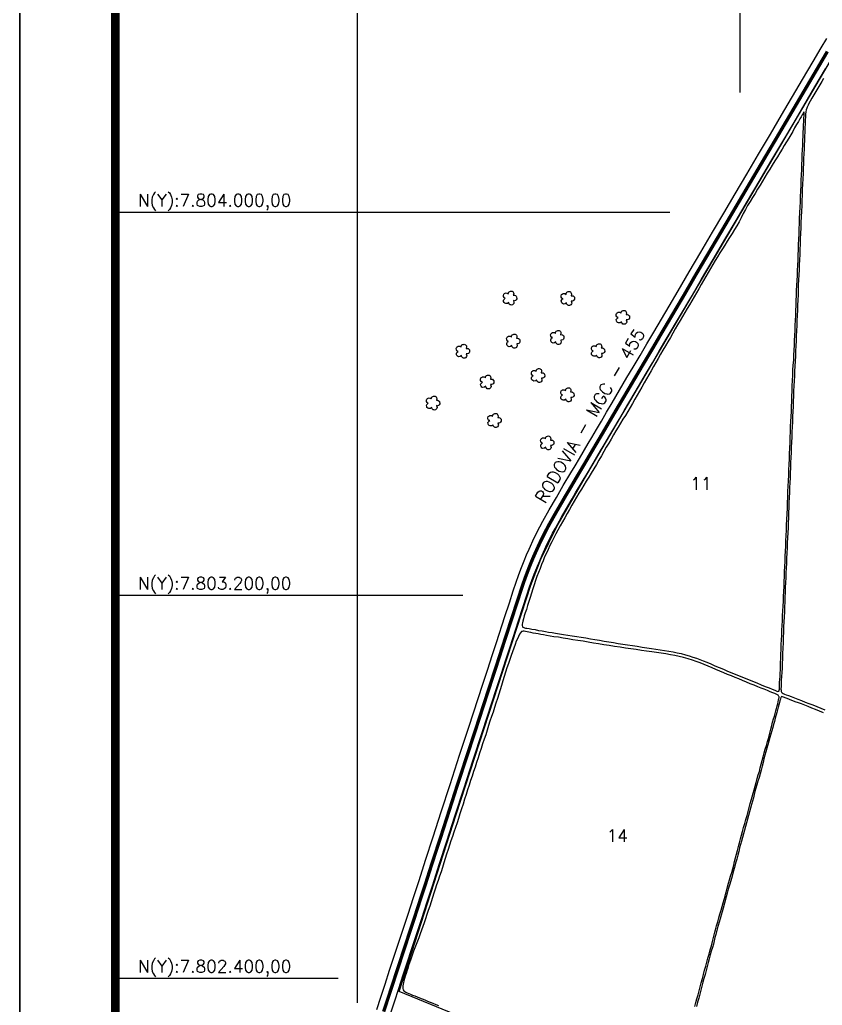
# Model space of a CAD drawing. Extents: x 750494 to 754694, y 7800303 to 7806243.
# Drawn here: x 750494 to 752172, y 7802343 to 7804402 of the extents above; entities that cross this region are included whole.
import ezdxf
from ezdxf.enums import TextEntityAlignment as Align

# ---------------------------------------------------------------- set-up
doc = ezdxf.new("R2010")
doc.units = 0
doc.header["$MEASUREMENT"] = 0
for name, pattern in [('CENTER2', [1.125, 0.75, -0.125, 0.125, -0.125]), ('CONTINUO', [0]), ('LIN0', [0])]:
    doc.linetypes.add(name, pattern=pattern)
doc.layers.add('0114000516', color=1, linetype='Continuous', lineweight=25)
doc.layers.add('TEXTO_DIVERSOS', color=7, linetype='Continuous', lineweight=5)
for name, color, linetype in [('0114000516010', 5, 'Continuous'), ('0114000516011', 5, 'Continuous'), ('0114000516013', 5, 'Continuous'), ('0114000516014', 5, 'Continuous'), ('MALHA', 8, 'Continuous'), ('MARGEM', 5, 'Continuous'), ('RODOVIA', 1, 'Continuous'), ('SIMBOLO ARVORE', 118, 'Continuous'), ('TEXTO_NUN_TAL', 7, 'Continuous')]:
    doc.layers.add(name, color=color, linetype=linetype)
doc.styles.add('GRADEUTM', font='romans.shx', dxfattribs={"height": 20})
doc.styles.add('Simplex', font='simplex.shx')

msp = doc.modelspace()

# ---------------------------------------------------------------- linework, layer by layer
at = {"layer": '0114000516'}
msp.add_lwpolyline([(751665.5, 7802216.9), (751287.4, 7802372.1), (751406.5, 7802741.6), (751562.7, 7803220.6), (751583.6, 7803275.2), (751616.5, 7803343.4), (751674.8, 7803443.7), (752211.8, 7804355)], dxfattribs=at)
at = {"layer": '0114000516010', "flags": 128}
msp.add_lwpolyline([(752174.5, 7804279.4), (752170.4, 7804272.6), (752166.4, 7804265.8), (752162.3, 7804258.9), (752158.2, 7804251.9), (752154.1, 7804244.8), (752149.9, 7804237.9), (752146.3, 7804231.8), (752143.6, 7804226.9), (752141.9, 7804223.4), (752139.8, 7804219), (752139, 7804217.1), (752138, 7804213.5), (752137.4, 7804209.7), (752136.8, 7804204.9), (752136.3, 7804199), (752136.1, 7804192.4), (752135.9, 7804184.7), (752135.4, 7804176.1), (752135, 7804167), (752134.5, 7804158.3), (752134.1, 7804149.7), (752133.9, 7804140.8), (752133.5, 7804131.5), (752133.1, 7804121.7), (752132.6, 7804111.7), (752132.1, 7804101.5), (752131.8, 7804091.1), (752131.6, 7804080.4), (752131, 7804069.5), (752130.4, 7804058.2), (752129.8, 7804046.9), (752129.4, 7804035.6), (752129, 7804024.4), (752128.6, 7804013.1), (752128, 7804001.7), (752127.5, 7803990.3), (752126.9, 7803978.6), (752126.5, 7803967.1), (752126.1, 7803955.6), (752125.7, 7803944.3), (752125.4, 7803933.2), (752125, 7803922.2), (752124.5, 7803911.4), (752124, 7803900.6), (752123.6, 7803889.9), (752123.2, 7803879.3), (752122.6, 7803868.7), (752121.9, 7803858.2), (752121.3, 7803847.9), (752121.2, 7803837.5), (752121, 7803827.1), (752120.6, 7803816.4), (752120.1, 7803805.8), (752119.6, 7803795), (752119.1, 7803784.4), (752118.6, 7803773.6), (752118.1, 7803762.9), (752117.7, 7803752.3), (752117.2, 7803741.8), (752116.8, 7803731.2), (752116.3, 7803720.6), (752115.8, 7803709.9), (752115.3, 7803699.4), (752114.8, 7803688.8), (752114.2, 7803678.4), (752113.7, 7803668), (752113.2, 7803657.7), (752112.7, 7803647.3), (752112, 7803636.9), (752111.7, 7803626.3), (752111.4, 7803615.6), (752111, 7803604.9), (752110.4, 7803594.3), (752109.9, 7803583.7), (752109.4, 7803573), (752109.1, 7803562.2), (752108.7, 7803551.4), (752108.3, 7803540.7), (752107.8, 7803530), (752107.3, 7803519.2), (752106.9, 7803508.5), (752106.5, 7803497.9), (752106, 7803487.2), (752105.4, 7803476.6), (752105, 7803466.1), (752104.6, 7803455.7), (752104.2, 7803445.2), (752103.8, 7803434.9), (752103.3, 7803424.5), (752102.8, 7803414.2), (752102.4, 7803403.7), (752102, 7803393.3), (752101.6, 7803382.8), (752101.3, 7803372.3), (752100.8, 7803361.8), (752100.4, 7803351.3), (752100, 7803340.7), (752099.4, 7803330.3), (752099, 7803319.7), (752098.4, 7803309.1), (752098, 7803298.5), (752097.7, 7803287.9), (752097.1, 7803277.3), (752096.6, 7803266.9), (752096.2, 7803256.5), (752095.7, 7803246.4), (752095.2, 7803236.3), (752094.7, 7803226.1), (752094.3, 7803216), (752093.9, 7803205.9), (752093.6, 7803195.7), (752093.3, 7803185.5), (752092.8, 7803175.3), (752092.3, 7803165.2), (752091.8, 7803154.9), (752091.3, 7803144.4), (752090.8, 7803133.8), (752090.4, 7803122.9), (752089.9, 7803111.8), (752089.5, 7803100.7), (752089.1, 7803089.5), (752088.5, 7803078.4), (752088.2, 7803067.5), (752088, 7803057.2), (752087.5, 7803047.3), (752087, 7803038.2), (752086.5, 7803029.9), (752086, 7803022.2), (752085.7, 7803015), (752085.4, 7803009.6), (752085.3, 7803003.4), (752085.4, 7803001.3), (752085.8, 7802999), (752086.5, 7802997.3), (752087.7, 7802995.8), (752089.6, 7802994.6), (752092.7, 7802993.2), (752096.3, 7802991.8), (752100.8, 7802990.1), (752106.5, 7802988), (752113.2, 7802985.7), (752120.6, 7802982.9), (752128.1, 7802979.8), (752135.7, 7802976.8), (752143.5, 7802973.9), (752151.6, 7802970.8), (752159.9, 7802967.4), (752168.5, 7802963.9), (752177.1, 7802960.3)], dxfattribs=at)
at = {"layer": '0114000516011', "flags": 128}
msp.add_lwpolyline([(752099.1, 7803393.1), (752099.5, 7803404.7), (752099.9, 7803416.3), (752100.4, 7803427.7), (752100.9, 7803439.1), (752101.5, 7803450.5), (752101.9, 7803461.8), (752102.3, 7803473.2), (752102.9, 7803484.6), (752103.4, 7803495.9), (752103.9, 7803507.2), (752104.3, 7803518.6), (752104.7, 7803530), (752105.1, 7803541.4), (752105.2, 7803552.5), (752105.7, 7803562.8), (752106.4, 7803572.9), (752107, 7803583.3), (752107.4, 7803593.9), (752107.9, 7803604.5), (752108.3, 7803615.3), (752108.6, 7803626.1), (752108.8, 7803637.2), (752109.5, 7803648.2), (752109.8, 7803659.4), (752110.3, 7803670.1), (752111, 7803680.6), (752111.8, 7803690.8), (752112.3, 7803701.1), (752112.7, 7803711.5), (752113.2, 7803721.8), (752113.7, 7803732.1), (752114.2, 7803742.5), (752114.7, 7803753), (752115.1, 7803763.5), (752115.6, 7803774.1), (752116, 7803784.4), (752116.4, 7803794.7), (752116.9, 7803804.9), (752117.3, 7803815.3), (752117.7, 7803825.7), (752118, 7803836.1), (752118.5, 7803846.6), (752119, 7803857.1), (752119.5, 7803867.8), (752120, 7803878.4), (752120.4, 7803889.1), (752120.9, 7803899.8), (752121.4, 7803910.6), (752121.8, 7803921.5), (752122.2, 7803932.4), (752122.6, 7803943.3), (752123, 7803954.3), (752123.4, 7803965.3), (752123.8, 7803976.3), (752124.3, 7803987.5), (752124.8, 7803998.8), (752125.3, 7804010.2), (752125.9, 7804021.5), (752126.3, 7804032.8), (752126.7, 7804044), (752127.2, 7804055.3), (752127.7, 7804066.6), (752128.2, 7804077.8), (752128.7, 7804088.8), (752129.1, 7804099.6), (752129.4, 7804110), (752129.8, 7804120.2), (752130.2, 7804130.2), (752130.8, 7804140.1), (752131, 7804149.6), (752131.4, 7804158.5), (752131.8, 7804166.9), (752132.2, 7804174.8), (752132.5, 7804182.4), (752132.9, 7804189.5), (752133.2, 7804196.2), (752133.5, 7804202), (752133.7, 7804205.9), (752133.8, 7804209.8), (752133, 7804208.8), (752132.5, 7804208), (752131.4, 7804206.2), (752129.4, 7804202.9), (752127.2, 7804199), (752124.6, 7804194.5), (752121.6, 7804189.1), (752117.8, 7804182.9), (752113.8, 7804175.8), (752109.8, 7804168.6), (752105.8, 7804161.5), (752101.4, 7804154.2), (752096.7, 7804146.8), (752092.1, 7804139.1), (752087.5, 7804131.4), (752082.8, 7804123.5), (752077.7, 7804115.3), (752072.4, 7804106.9), (752067.1, 7804098.4), (752061.8, 7804089.9), (752056.7, 7804081.5), (752051.7, 7804073.1), (752046.7, 7804064.8), (752041.7, 7804056.3), (752036.5, 7804047.8), (752031.2, 7804039.2), (752025.9, 7804030.6), (752020.7, 7804022.1), (752015.6, 7804013.7), (752010.8, 7804005.3), (752006.4, 7803996.8), (752002.1, 7803988.3), (751997.6, 7803980), (751992.9, 7803971.7), (751987.9, 7803963.4), (751982.9, 7803955.3), (751977.7, 7803947.3), (751972.8, 7803939.2), (751967.9, 7803931.1), (751962.8, 7803923.1), (751957.7, 7803915), (751952.6, 7803906.9), (751947.7, 7803898.8), (751942.9, 7803890.6), (751938.2, 7803882.2), (751933.4, 7803873.8), (751928.3, 7803865.5), (751923.4, 7803857), (751918.5, 7803848.6), (751913.7, 7803840.1), (751908.8, 7803831.7), (751903.7, 7803823.3), (751898.8, 7803814.8), (751893.8, 7803806.6), (751889.1, 7803798.5), (751884.3, 7803790.3), (751879.4, 7803781.8), (751874.3, 7803773.3), (751869.2, 7803764.6), (751864.1, 7803755.9), (751859.1, 7803747), (751854, 7803738.2), (751848.9, 7803729.4), (751843.7, 7803720.7), (751838.6, 7803711.8), (751833.5, 7803703), (751828.4, 7803694.4), (751823.6, 7803685.8), (751818.7, 7803677.3), (751814, 7803668.8), (751809.1, 7803660.3), (751804.2, 7803651.8), (751799.3, 7803643.3), (751794.3, 7803634.7), (751789.5, 7803626.1), (751784.5, 7803617.6), (751779.7, 7803609.1), (751774.9, 7803600.6), (751770.1, 7803592.1), (751765, 7803583.7), (751760, 7803575.5), (751755, 7803567.4), (751750, 7803559.3), (751745, 7803551.1), (751740, 7803543), (751735.1, 7803534.6), (751730.1, 7803526.1), (751725.1, 7803517.6), (751720.1, 7803508.9), (751715, 7803500.2), (751709.9, 7803491.2), (751704.7, 7803482.1), (751699.4, 7803473), (751694, 7803464), (751688.6, 7803455.1), (751683.4, 7803446.5), (751678.3, 7803438.1), (751673.2, 7803429.8), (751668.1, 7803421.4), (751663, 7803413), (751658, 7803404.7), (751653.1, 7803396.2), (751648.2, 7803387.6), (751643.3, 7803379), (751638.3, 7803370.4), (751633.5, 7803361.8), (751628.7, 7803353.1), (751623.7, 7803344.5), (751618.9, 7803336), (751614.5, 7803327.8), (751610.3, 7803319.7), (751606.2, 7803311.6), (751602.2, 7803303.5), (751598.4, 7803295.5), (751594.8, 7803287.5), (751591.3, 7803279.7), (751588.1, 7803271.9), (751585, 7803263.8), (751581.8, 7803255.5), (751578.5, 7803247.1), (751575.2, 7803238.8), (751572.1, 7803230.4), (751569.1, 7803221.8), (751566.3, 7803212.9), (751563.5, 7803204), (751560.7, 7803195.2), (751558, 7803186.5), (751555.5, 7803178.2), (751553, 7803170.3), (751550.8, 7803163), (751548.8, 7803156.5), (751547.1, 7803150.8), (751545.9, 7803146), (751544.9, 7803142.2), (751544.4, 7803139.5), (751544.1, 7803137.6), (751544.7, 7803134.1), (751545.9, 7803132.8), (751550.9, 7803131.3), (751554.3, 7803130.8), (751558.9, 7803130.2), (751564.6, 7803129.3), (751571.3, 7803128), (751578.6, 7803126.5), (751585.8, 7803125.3), (751592.7, 7803124), (751599.6, 7803122.9), (751606.8, 7803121.8), (751614.2, 7803120.7), (751622.1, 7803119.3), (751630.6, 7803117.9), (751639.5, 7803116.3), (751648.8, 7803114.7), (751658.2, 7803113.3), (751667.7, 7803111.9), (751677.4, 7803110.6), (751686.9, 7803108.9), (751696.5, 7803107.3), (751706.2, 7803105.7), (751715.9, 7803104.2), (751725.6, 7803102.7), (751735.2, 7803101.1), (751744.8, 7803099.3), (751754.7, 7803097.6), (751764.8, 7803096.1), (751774.9, 7803094.6), (751784.9, 7803093.1), (751794.8, 7803091.5), (751804.6, 7803089.9), (751814.4, 7803088.4), (751823.5, 7803086.9), (751832.5, 7803085.6), (751841.6, 7803084.1), (751850.7, 7803082.8), (751859.6, 7803081.4), (751868.3, 7803079.7), (751876.9, 7803077.8), (751885.4, 7803075.5), (751893.7, 7803073.1), (751901.3, 7803070.8), (751908.5, 7803068.4), (751915.4, 7803065.7), (751922.7, 7803062.9), (751930.4, 7803059.8), (751938.7, 7803056.3), (751947.1, 7803052.7), (751955.9, 7803048.9), (751964.9, 7803045.1), (751973.6, 7803041.4), (751982.3, 7803037.8), (751991, 7803034.2), (751999.7, 7803030.5), (752008.5, 7803027), (752017.2, 7803023.6), (752026, 7803020.2), (752035, 7803016.7), (752043.9, 7803013), (752052.5, 7803009.4), (752060.3, 7803006.1), (752066.9, 7803003.4), (752072.2, 7803001.3), (752076.5, 7802999.7), (752078.9, 7802999.1), (752079.9, 7802999.3), (752080.6, 7802999.7), (752081.3, 7803000.5), (752081.8, 7803001.8), (752081.9, 7803003.4), (752082, 7803007.4), (752082.1, 7803011.1), (752082.1, 7803014.2), (752082.3, 7803018.3), (752082.7, 7803023.7), (752083.4, 7803030.4), (752083.7, 7803037.2), (752084, 7803043.9), (752084.3, 7803051.3), (752084.6, 7803059.2), (752085, 7803067.8), (752085.2, 7803076.9), (752085.6, 7803086.6), (752086, 7803096.6), (752086.4, 7803106.7), (752086.9, 7803116.7), (752087.3, 7803126.6), (752087.7, 7803136.6), (752088.2, 7803146.7), (752088.7, 7803156.8), (752089.2, 7803166.9), (752089.7, 7803177), (752090.2, 7803187.2), (752090.6, 7803197.5), (752091.1, 7803207.9), (752091.6, 7803218.2), (752092, 7803228.6), (752092.4, 7803239), (752092.8, 7803249.5), (752093.3, 7803260.1), (752093.8, 7803270.6), (752094.3, 7803281.2), (752094.7, 7803291.8), (752095.2, 7803302.6), (752095.7, 7803313.5), (752096.1, 7803324.4), (752096.7, 7803335.5), (752097.1, 7803346.8), (752097.7, 7803358.2), (752098.2, 7803369.8), (752098.6, 7803381.5)], close=True, dxfattribs=at)
at = {"layer": '0114000516013', "flags": 128}
msp.add_lwpolyline([(752174.1, 7802954.4), (752165.5, 7802957.9), (752157.3, 7802961.2), (752149.6, 7802964.2), (752142.2, 7802967.1), (752134.9, 7802969.9), (752128, 7802972.7), (752121.6, 7802975.2), (752115.1, 7802977.5), (752103.3, 7802982), (752098.3, 7802984), (752088.7, 7802987.6), (752086.4, 7802988.3), (752086.2, 7802988.3), (752085.4, 7802987), (752085, 7802986), (752084.1, 7802983.3), (752082.9, 7802979.6), (752081.3, 7802973.2), (752079.3, 7802966.1), (752077.9, 7802960.6), (752076.3, 7802954.8), (752073.2, 7802942.9), (752071.5, 7802936.3), (752069.7, 7802930.1), (752067.9, 7802923.6), (752065.9, 7802916.7), (752063.9, 7802909.7), (752061.9, 7802902.6), (752059.9, 7802895.2), (752057.9, 7802887.7), (752055.8, 7802880.3), (752053.7, 7802872.9), (752051.7, 7802865.5), (752049.6, 7802858.2), (752047.7, 7802850.6), (752045.7, 7802842.9), (752043.6, 7802834.8), (752041.5, 7802826.7), (752039.4, 7802818.8), (752037.1, 7802811.2), (752035, 7802803.9), (752032.9, 7802796.9), (752030.9, 7802790.1), (752029.2, 7802783.4), (752027.5, 7802776.6), (752025.7, 7802769.8), (752023.7, 7802762.7), (752021.5, 7802755.1), (752019.5, 7802747.4), (752017.2, 7802739.6), (752015.1, 7802731.9), (752012.9, 7802724.2), (752010.9, 7802716.6), (752009, 7802709.1), (752007, 7802701.7), (752004.9, 7802694.1), (752002.8, 7802686.5), (752000.8, 7802679.3), (751998.9, 7802672.1), (751996.9, 7802664.7), (751994.9, 7802656.9), (751992.8, 7802648.7), (751990.4, 7802640.1), (751988, 7802631.2), (751985.4, 7802622.1), (751982.9, 7802612.8), (751980.2, 7802603.4), (751977.7, 7802594.2), (751975.2, 7802585.6), (751972.9, 7802577.3), (751970.7, 7802569.6), (751967.2, 7802556.6), (751964.2, 7802546), (751962, 7802538.6), (751959.9, 7802531.3), (751957.9, 7802524.1), (751955.9, 7802516.9), (751954.1, 7802510), (751952.2, 7802503.3), (751950.5, 7802497.1), (751948.9, 7802491.1), (751947.2, 7802484.9), (751945.5, 7802478.3), (751944, 7802471.2), (751941.9, 7802463.8), (751939.4, 7802456.4), (751937.3, 7802448.6), (751935.2, 7802440.7), (751933, 7802432.8), (751930.9, 7802424.7), (751928.7, 7802416.3), (751926.5, 7802407.8), (751924.3, 7802399.4), (751922, 7802391.5), (751920, 7802383.4), (751917.8, 7802375.3), (751915.6, 7802366.9), (751913.3, 7802358.3), (751911, 7802349.7), (751908.6, 7802341)], dxfattribs=at)
at = {"layer": '0114000516014', "flags": 128}
msp.add_lwpolyline([(751905.5, 7802341), (751907.6, 7802348.9), (751909.7, 7802357.1), (751912, 7802365.4), (751914.3, 7802373.8), (751916.5, 7802382.2), (751918.6, 7802390.6), (751920.9, 7802399.1), (751923.3, 7802407.7), (751925.7, 7802416.5), (751928.1, 7802425.1), (751930.3, 7802433.5), (751932.5, 7802441.9), (751934.9, 7802450.4), (751937.3, 7802459), (751939.8, 7802467.7), (751942, 7802476.4), (751944.3, 7802484.9), (751946.4, 7802493.1), (751948.5, 7802501.3), (751950.8, 7802509.4), (751953.3, 7802517.6), (751955.5, 7802525.7), (751957.8, 7802533.8), (751960, 7802541.9), (751962.2, 7802549.8), (751964.4, 7802557.5), (751966.4, 7802564.6), (751968.3, 7802571.5), (751970.1, 7802577.9), (751971.8, 7802584.3), (751973.6, 7802591.1), (751975.7, 7802598.3), (751977.9, 7802605.7), (751980.1, 7802613.2), (751982.2, 7802620.9), (751984.4, 7802628.6), (751986.4, 7802636.3), (751988.4, 7802643.9), (751990.4, 7802651.5), (751992.3, 7802659.1), (751994.2, 7802666.8), (751996.2, 7802674.7), (751998.5, 7802682.8), (752000.6, 7802690.8), (752002.8, 7802698.8), (752005.1, 7802706.7), (752007.2, 7802714.8), (752009.4, 7802723.1), (752011.8, 7802731.5), (752014.3, 7802740), (752016.5, 7802748.4), (752018.8, 7802756.7), (752020.7, 7802764.5), (752022.8, 7802772), (752024.8, 7802779.1), (752026.9, 7802786.2), (752028.9, 7802793.6), (752031.2, 7802801.2), (752033.5, 7802809), (752035.6, 7802816.8), (752037.8, 7802824.5), (752040.1, 7802832), (752042.1, 7802839.4), (752044, 7802847), (752045.9, 7802854.8), (752047.9, 7802862.6), (752050.1, 7802870.5), (752052.4, 7802878.3), (752054.8, 7802886.3), (752057.3, 7802894.5), (752059.7, 7802903), (752062.1, 7802911.4), (752064.1, 7802919.8), (752065.9, 7802927.8), (752067.8, 7802935), (752069.7, 7802941.6), (752071.5, 7802947.5), (752072.9, 7802953), (752074.4, 7802958.4), (752075.8, 7802963.5), (752077.2, 7802968.5), (752078.5, 7802973.2), (752079.6, 7802977.5), (752080.4, 7802981.1), (752081, 7802983.9), (752081.3, 7802985.7), (752081.3, 7802986.9), (752081.2, 7802987.3), (752080.8, 7802988.6), (752079.1, 7802991), (752076.3, 7802992.8), (752072.4, 7802994.7), (752068.1, 7802996.3), (752062.9, 7802998.4), (752056.8, 7803000.8), (752050.3, 7803003.4), (752043.8, 7803006), (752036.7, 7803008.8), (752029.1, 7803011.8), (752021.1, 7803015.1), (752013, 7803018.3), (752005.1, 7803021.6), (751997.3, 7803025), (751989.5, 7803028.2), (751981.7, 7803031.4), (751973.7, 7803034.6), (751965.7, 7803038), (751957.6, 7803041.3), (751949.3, 7803044.8), (751941.2, 7803048.2), (751933, 7803051.6), (751924.6, 7803055.1), (751916.4, 7803058.4), (751908.2, 7803061.5), (751900, 7803064.5), (751891.2, 7803067.3), (751881.8, 7803070), (751872.4, 7803072.2), (751863.3, 7803073.9), (751854.1, 7803075.6), (751844.6, 7803077.2), (751835, 7803078.6), (751825.2, 7803080.3), (751815, 7803081.9), (751804.5, 7803083.2), (751793.7, 7803084.7), (751782.8, 7803086.4), (751771.7, 7803087.7), (751760.4, 7803089.3), (751749, 7803091.1), (751737.6, 7803092.9), (751726.3, 7803094.6), (751715.1, 7803096.4), (751704, 7803098.1), (751693.3, 7803099.9), (751682.5, 7803101.8), (751671.7, 7803103.6), (751660.8, 7803105.3), (751650.2, 7803107), (751639.8, 7803108.8), (751629.7, 7803110.5), (751620, 7803111.9), (751610.8, 7803113.2), (751602.5, 7803114.6), (751595.3, 7803116), (751589, 7803117.1), (751583.3, 7803118), (751577.8, 7803119), (751572.5, 7803120), (751567.3, 7803120.8), (751562.4, 7803121.7), (751558.2, 7803122.6), (751554.4, 7803123.4), (751551.1, 7803124.1), (751548.3, 7803124.5), (751546.2, 7803124.5), (751544.6, 7803124.4), (751543.7, 7803124.1), (751543, 7803123.8), (751540.8, 7803121.4), (751538.9, 7803118.3), (751536.6, 7803113.8), (751534.3, 7803109.1), (751531.9, 7803103.7), (751529.6, 7803097.2), (751526.8, 7803089.6), (751523.9, 7803081.8), (751521.1, 7803073.9), (751518.2, 7803065.5), (751515.4, 7803056.9), (751512.5, 7803047.9), (751509.4, 7803038.9), (751506.5, 7803029.8), (751503.7, 7803020.7), (751501.3, 7803011.5), (751498.5, 7803002.3), (751495.6, 7802993.1), (751492.5, 7802983.8), (751489.5, 7802974.5), (751486.4, 7802965.3), (751483.4, 7802955.9), (751480.3, 7802946.5), (751477, 7802937.1), (751474, 7802927.6), (751471, 7802918), (751468, 7802908.4), (751464.8, 7802898.9), (751461.7, 7802889.3), (751458.4, 7802879.6), (751455.4, 7802869.9), (751452.2, 7802860.1), (751448.8, 7802850.3), (751445.7, 7802840.8), (751442.5, 7802831.5), (751439.6, 7802822.2), (751436.5, 7802812.8), (751433.4, 7802803.1), (751430.2, 7802793.5), (751427, 7802783.7), (751423.8, 7802773.7), (751420.6, 7802763.5), (751417.5, 7802753.4), (751414.3, 7802743.5), (751411.3, 7802733.7), (751408.1, 7802724.2), (751405, 7802714.7), (751401.7, 7802705.1), (751398.7, 7802695.9), (751395.5, 7802686.8), (751392.5, 7802677.7), (751389.4, 7802668.5), (751386.4, 7802659.2), (751383.5, 7802650), (751380.5, 7802640.8), (751377.6, 7802631.5), (751374.7, 7802622.3), (751371.6, 7802613.2), (751368.5, 7802604.1), (751365.4, 7802595.2), (751362.5, 7802586.2), (751359.5, 7802577.3), (751356.7, 7802568.3), (751354, 7802559.4), (751351, 7802550.5), (751348.1, 7802541.6), (751345.3, 7802532.8), (751342.3, 7802524.2), (751339.4, 7802515.9), (751336.5, 7802507.9), (751333.7, 7802500), (751331, 7802492.3), (751328.3, 7802484.6), (751325.5, 7802477.2), (751322.5, 7802470.1), (751319.6, 7802463.4), (751317, 7802456.7), (751314.8, 7802450.2), (751312.7, 7802443.9), (751310.6, 7802437.9), (751308.6, 7802432), (751306.9, 7802426.2), (751305.1, 7802420.5), (751303.2, 7802414.9), (751301.5, 7802409.5), (751299.8, 7802404.2), (751298.4, 7802399.2), (751297.2, 7802394.5), (751296.3, 7802390.6), (751295.6, 7802387.2), (751295.1, 7802384.1), (751294.7, 7802380.9), (751294.7, 7802378.3), (751295.6, 7802375.6), (751297, 7802373.6), (751299, 7802372.1), (751301, 7802371.1), (751303.9, 7802369.7), (751307.2, 7802368.1), (751311.2, 7802366.3), (751315.3, 7802364.7), (751319.6, 7802363.2), (751324.6, 7802361.2), (751330, 7802359.1), (751335.4, 7802356.8), (751341, 7802354.5), (751346.6, 7802352.1), (751352.2, 7802350), (751357.8, 7802347.7), (751363.7, 7802345.3), (751369.5, 7802342.9)], dxfattribs=at)
at = {"layer": 'MALHA', "linetype": 'ByBlock'}
for p, q in [((752000, 7804249.7), (752000, 7806042.5)), ((751200, 7802348.7), (751200, 7805525.2)), ((750694, 7804000), (751852.9, 7804000)), ((750694, 7803200), (751420.2, 7803200)), ((750694, 7802400), (751159.4, 7802400))]:
    msp.add_line(p, q, dxfattribs=at)
at = {"layer": 'MARGEM', "color": 174, "linetype": 'LIN0'}
msp.add_line((750494, 7800302.5), (750494, 7806242.5), dxfattribs=at)
at = {"layer": 'MARGEM', "color": 174, "linetype": 'LIN0', "flags": 128}
msp.add_lwpolyline([(754694, 7800302.5), (754694, 7806242.5), (750494, 7806242.5), (750494, 7800302.5)], close=True, dxfattribs=at)
at = {"layer": 'MARGEM', "color": 174, "linetype": 'LIN0', "const_width": 18.2, "flags": 128}
msp.add_lwpolyline([(754494, 7800971.3), (754494, 7806042.5), (750694, 7806042.5), (750694, 7800971.3)], close=True, dxfattribs=at)
at = {"layer": 'RODOVIA', "linetype": 'CONTINUO'}
for points in [[(751240.5, 7802334.9), (751248.8, 7802360.1), (751257.9, 7802387.6), (751267.1, 7802416.4), (751276.1, 7802443.6), (751284.5, 7802469.2), (751294.8, 7802500.4), (751305.8, 7802533.8), (751317, 7802568.5), (751328.8, 7802604.2), (751342.3, 7802646.4), (751358.3, 7802695.2), (751375.2, 7802747.6), (751393.5, 7802804.5), (751413.5, 7802865.5), (751432.8, 7802924.2), (751462, 7803014), (751472.4, 7803045.5), (751481.7, 7803073.8), (751490.4, 7803101.2), (751508.1, 7803155.5), (751517.5, 7803183.9), (751525.8, 7803209.2), (751531.5, 7803227), (751536.4, 7803240.8), (751541.4, 7803254.2), (751548.3, 7803271.9), (751553.3, 7803283.9), (751558.7, 7803295.9), (751569.7, 7803319.9), (751581.3, 7803342.9), (751587.4, 7803354.5), (751600.7, 7803378), (751615.8, 7803404), (751623.1, 7803416.6), (751630.3, 7803428.7), (751646.2, 7803455.7), (751655, 7803470.4), (751663.9, 7803485.5), (751682.1, 7803516.6), (751689.7, 7803529.3), (751699.5, 7803546), (751709.9, 7803563.6), (751720.8, 7803582.2), (751732.2, 7803601.6), (751763.4, 7803654.4), (751776.2, 7803676.1), (751790.8, 7803700.7), (751804.9, 7803724.6), (751819.6, 7803749.6), (751851.5, 7803803.6), (751870.6, 7803835.9), (751893.2, 7803875), (751917.7, 7803916.5), (751942.3, 7803957.9), (751966, 7803998.1), (751989.7, 7804038.3), (752013.9, 7804079.3), (752038.6, 7804121.2), (752063.2, 7804162.8), (752086.6, 7804202.4), (752130.3, 7804276.8), (752152.6, 7804314.5), (752169.3, 7804343), (752181, 7804362.9)], [(751269, 7802325.6), (751277.2, 7802350.7), (751286.4, 7802378.3), (751295.6, 7802407.1), (751304.6, 7802434.2), (751313, 7802459.9), (751323.3, 7802491), (751334.3, 7802524.5), (751345.5, 7802559.2), (751357.4, 7802595), (751370.8, 7802637.2), (751386.9, 7802685.9), (751403.7, 7802738.4), (751422, 7802795.3), (751442, 7802856.1), (751461.3, 7802914.9), (751490.5, 7803004.7), (751500.9, 7803036.1), (751510.2, 7803064.6), (751519, 7803092), (751536.6, 7803146.1), (751546, 7803174.5), (751554.3, 7803199.9), (751559.9, 7803217.4), (751564.6, 7803230.6), (751569.4, 7803243.5), (751576.1, 7803260.6), (751580.9, 7803272), (751586.1, 7803283.6), (751596.7, 7803306.9), (751608, 7803329.2), (751613.8, 7803340.1), (751626.7, 7803363), (751641.8, 7803389), (751649, 7803401.4), (751656.1, 7803413.4), (751672.1, 7803440.4), (751680.8, 7803455.1), (751689.7, 7803470.2), (751707.9, 7803501.3), (751715.5, 7803514), (751725.4, 7803530.8), (751735.8, 7803548.4), (751746.7, 7803567), (751758.1, 7803586.4), (751789.2, 7803639.2), (751802, 7803660.9), (751816.6, 7803685.4), (751830.8, 7803709.3), (751845.4, 7803734.4), (751877.3, 7803788.3), (751896.5, 7803820.7), (751919.1, 7803859.9), (751943.5, 7803901.2), (751968.1, 7803942.7), (751991.9, 7803982.8), (752015.5, 7804023.1), (752039.8, 7804064), (752064.4, 7804105.9), (752089, 7804147.5), (752112.5, 7804187.2), (752156.2, 7804261.6), (752178.4, 7804299.3)]]:
    msp.add_lwpolyline(points, dxfattribs=at)
at = {"layer": 'RODOVIA', "linetype": 'CENTER2', "ltscale": 50, "const_width": 7}
msp.add_lwpolyline([(751254.7, 7802330.3), (751263, 7802355.4), (751272.1, 7802382.9), (751281.4, 7802411.7), (751290.4, 7802438.9), (751298.8, 7802464.5), (751309, 7802495.7), (751320.1, 7802529.2), (751331.3, 7802563.8), (751343.1, 7802599.6), (751356.5, 7802641.8), (751372.6, 7802690.5), (751389.5, 7802743), (751407.7, 7802799.9), (751427.8, 7802860.8), (751447.1, 7802919.6), (751476.3, 7803009.3), (751486.7, 7803040.8), (751495.9, 7803069.2), (751504.7, 7803096.6), (751522.4, 7803150.8), (751531.7, 7803179.2), (751540, 7803204.6), (751545.7, 7803222.2), (751550.5, 7803235.7), (751555.4, 7803248.8), (751562.2, 7803266.2), (751567.1, 7803277.9), (751572.4, 7803289.8), (751583.2, 7803313.4), (751594.7, 7803336.1), (751600.6, 7803347.3), (751613.7, 7803370.5), (751628.8, 7803396.5), (751636, 7803409), (751643.2, 7803421), (751659.1, 7803448.1), (751667.9, 7803462.8), (751676.8, 7803477.9), (751695, 7803508.9), (751702.6, 7803521.7), (751712.5, 7803538.4), (751722.8, 7803556), (751733.7, 7803574.6), (751745.1, 7803594), (751776.3, 7803646.8), (751789.1, 7803668.5), (751803.7, 7803693.1), (751817.9, 7803716.9), (751832.5, 7803742), (751864.4, 7803795.9), (751883.6, 7803828.3), (751906.1, 7803867.4), (751930.6, 7803908.8), (751955.2, 7803950.3), (751978.9, 7803990.4), (752002.6, 7804030.7), (752026.8, 7804071.7), (752051.5, 7804113.6), (752076.1, 7804155.1), (752099.5, 7804194.8), (752143.3, 7804269.2), (752165.5, 7804306.9), (752182.2, 7804335.4)], dxfattribs=at)
at = {"layer": 'SIMBOLO ARVORE', "linetype": 'CONTINUO'}
for points in [[(751515.9, 7803811.4, 0), (751513.3, 7803809.3, 0), (751510.2, 7803808.9, 0), (751507.9, 7803809.8, 0), (751506.3, 7803811.4, 0), (751505.6, 7803813.2, 0), (751505.4, 7803815.9, 0), (751506.3, 7803817.6, 0), (751507.2, 7803818.9, 0), (751509, 7803820.1, 0), (751507.9, 7803820.5, 0), (751506.7, 7803821.4, 0), (751505.4, 7803823.6, 0), (751505.1, 7803826.1, 0), (751506.1, 7803828.8, 0), (751507.1, 7803829.7, 0), (751509, 7803830.9, 0), (751511, 7803831.1, 0), (751512.5, 7803830.9, 0), (751513.8, 7803830.3, 0), (751515.2, 7803829.1, 0), (751515.6, 7803831.4, 0), (751515.9, 7803832.4, 0), (751516.9, 7803833.7, 0), (751518.4, 7803834.2, 0), (751519.9, 7803834.9, 0), (751521.6, 7803835, 0), (751523.2, 7803834.8, 0), (751524.5, 7803834.1, 0), (751525.4, 7803833.1, 0), (751526.2, 7803831.5, 0), (751526.6, 7803829.6, 0), (751525.8, 7803826.4, 0), (751528.1, 7803826.4, 0), (751530, 7803826, 0), (751531.8, 7803824.5, 0), (751532.7, 7803823.4, 0), (751533, 7803818.9, 0), (751531.9, 7803816.9, 0), (751530.5, 7803815.6, 0), (751528.2, 7803815, 0), (751526.1, 7803815.1, 0), (751527.2, 7803811, 0), (751526.7, 7803809.2, 0), (751525.5, 7803807.5, 0), (751524.2, 7803806.4, 0), (751522.3, 7803805.9, 0), (751520.4, 7803806.1, 0), (751519, 7803806.5, 0), (751517.4, 7803808, 0), (751516.3, 7803809.5, 0), (751515.9, 7803811.6, 0)], [(751636.6, 7803810.5, 0), (751634, 7803808.4, 0), (751630.9, 7803808, 0), (751628.6, 7803808.9, 0), (751627, 7803810.5, 0), (751626.3, 7803812.3, 0), (751626.1, 7803815, 0), (751627, 7803816.7, 0), (751627.9, 7803817.9, 0), (751629.7, 7803819.2, 0), (751628.6, 7803819.5, 0), (751627.4, 7803820.5, 0), (751626.1, 7803822.6, 0), (751625.8, 7803825.2, 0), (751626.8, 7803827.8, 0), (751627.8, 7803828.8, 0), (751629.7, 7803829.9, 0), (751631.7, 7803830.2, 0), (751633.2, 7803830, 0), (751634.5, 7803829.4, 0), (751635.9, 7803828.2, 0), (751636.3, 7803830.5, 0), (751636.6, 7803831.4, 0), (751637.6, 7803832.7, 0), (751639.2, 7803833.3, 0), (751640.6, 7803833.9, 0), (751642.3, 7803834.1, 0), (751643.9, 7803833.9, 0), (751645.2, 7803833.2, 0), (751646.1, 7803832.2, 0), (751646.9, 7803830.5, 0), (751647.3, 7803828.7, 0), (751646.5, 7803825.4, 0), (751648.8, 7803825.5, 0), (751650.7, 7803825, 0), (751652.5, 7803823.6, 0), (751653.5, 7803822.5, 0), (751653.7, 7803818, 0), (751652.6, 7803816, 0), (751651.2, 7803814.6, 0), (751648.9, 7803814, 0), (751646.8, 7803814.2, 0), (751647.9, 7803810, 0), (751647.4, 7803808.2, 0), (751646.2, 7803806.5, 0), (751644.9, 7803805.4, 0), (751643, 7803805, 0), (751641.1, 7803805.1, 0), (751639.7, 7803805.5, 0), (751638.1, 7803807.1, 0), (751637, 7803808.5, 0), (751636.6, 7803810.7, 0)], [(751751.5, 7803771.2, 0), (751749, 7803769.1, 0), (751745.8, 7803768.7, 0), (751743.5, 7803769.6, 0), (751741.9, 7803771.2, 0), (751741.3, 7803773, 0), (751741.1, 7803775.7, 0), (751741.9, 7803777.4, 0), (751742.9, 7803778.7, 0), (751744.7, 7803779.9, 0), (751743.5, 7803780.3, 0), (751742.4, 7803781.2, 0), (751741, 7803783.4, 0), (751740.8, 7803785.9, 0), (751741.8, 7803788.6, 0), (751742.8, 7803789.5, 0), (751744.7, 7803790.7, 0), (751746.6, 7803790.9, 0), (751748.2, 7803790.7, 0), (751749.4, 7803790.1, 0), (751750.8, 7803788.9, 0), (751751.2, 7803791.2, 0), (751751.6, 7803792.2, 0), (751752.6, 7803793.5, 0), (751754.1, 7803794, 0), (751755.6, 7803794.7, 0), (751757.3, 7803794.8, 0), (751758.8, 7803794.6, 0), (751760.1, 7803793.9, 0), (751761.1, 7803792.9, 0), (751761.9, 7803791.3, 0), (751762.2, 7803789.4, 0), (751761.5, 7803786.2, 0), (751763.7, 7803786.2, 0), (751765.6, 7803785.7, 0), (751767.4, 7803784.3, 0), (751768.4, 7803783.2, 0), (751768.7, 7803778.7, 0), (751767.6, 7803776.7, 0), (751766.1, 7803775.4, 0), (751763.8, 7803774.8, 0), (751761.8, 7803774.9, 0), (751762.9, 7803770.7, 0), (751762.4, 7803769, 0), (751761.2, 7803767.3, 0), (751759.8, 7803766.2, 0), (751757.9, 7803765.7, 0), (751756.1, 7803765.8, 0), (751754.6, 7803766.2, 0), (751753, 7803767.8, 0), (751751.9, 7803769.3, 0), (751751.6, 7803771.4, 0)], [(751614.5, 7803729.1, 0), (751612, 7803727, 0), (751608.8, 7803726.6, 0), (751606.5, 7803727.5, 0), (751604.9, 7803729.1, 0), (751604.3, 7803730.9, 0), (751604.1, 7803733.6, 0), (751605, 7803735.3, 0), (751605.9, 7803736.5, 0), (751607.7, 7803737.8, 0), (751606.5, 7803738.2, 0), (751605.4, 7803739.1, 0), (751604, 7803741.2, 0), (751603.8, 7803743.8, 0), (751604.8, 7803746.4, 0), (751605.8, 7803747.4, 0), (751607.7, 7803748.5, 0), (751609.6, 7803748.8, 0), (751611.2, 7803748.6, 0), (751612.5, 7803748, 0), (751613.8, 7803746.8, 0), (751614.2, 7803749.1, 0), (751614.6, 7803750, 0), (751615.6, 7803751.3, 0), (751617.1, 7803751.9, 0), (751618.6, 7803752.5, 0), (751620.3, 7803752.7, 0), (751621.8, 7803752.5, 0), (751623.1, 7803751.8, 0), (751624.1, 7803750.8, 0), (751624.9, 7803749.1, 0), (751625.2, 7803747.3, 0), (751624.5, 7803744, 0), (751626.8, 7803744.1, 0), (751628.6, 7803743.6, 0), (751630.4, 7803742.2, 0), (751631.4, 7803741.1, 0), (751631.7, 7803736.6, 0), (751630.6, 7803734.6, 0), (751629.1, 7803733.2, 0), (751626.8, 7803732.6, 0), (751624.8, 7803732.8, 0), (751625.9, 7803728.6, 0), (751625.4, 7803726.8, 0), (751624.2, 7803725.1, 0), (751622.8, 7803724.1, 0), (751620.9, 7803723.6, 0), (751619.1, 7803723.7, 0), (751617.7, 7803724.1, 0), (751616, 7803725.7, 0), (751614.9, 7803727.1, 0), (751614.6, 7803729.3, 0)], [(751522.6, 7803721.4, 0), (751520.1, 7803719.3, 0), (751516.9, 7803718.9, 0), (751514.6, 7803719.8, 0), (751513, 7803721.4, 0), (751512.3, 7803723.2, 0), (751512.1, 7803725.9, 0), (751513, 7803727.6, 0), (751513.9, 7803728.9, 0), (751515.7, 7803730.1, 0), (751514.6, 7803730.5, 0), (751513.4, 7803731.4, 0), (751512.1, 7803733.6, 0), (751511.8, 7803736.1, 0), (751512.8, 7803738.8, 0), (751513.8, 7803739.7, 0), (751515.7, 7803740.9, 0), (751517.7, 7803741.1, 0), (751519.3, 7803740.9, 0), (751520.5, 7803740.3, 0), (751521.9, 7803739.1, 0), (751522.3, 7803741.5, 0), (751522.6, 7803742.4, 0), (751523.6, 7803743.7, 0), (751525.2, 7803744.2, 0), (751526.6, 7803744.9, 0), (751528.3, 7803745, 0), (751529.9, 7803744.8, 0), (751531.2, 7803744.1, 0), (751532.1, 7803743.1, 0), (751532.9, 7803741.5, 0), (751533.3, 7803739.6, 0), (751532.5, 7803736.4, 0), (751534.8, 7803736.4, 0), (751536.7, 7803736, 0), (751538.5, 7803734.6, 0), (751539.5, 7803733.4, 0), (751539.7, 7803728.9, 0), (751538.6, 7803726.9, 0), (751537.2, 7803725.6, 0), (751534.9, 7803725, 0), (751532.8, 7803725.2, 0), (751533.9, 7803721, 0), (751533.4, 7803719.2, 0), (751532.2, 7803717.5, 0), (751530.9, 7803716.4, 0), (751529, 7803715.9, 0), (751527.1, 7803716.1, 0), (751525.7, 7803716.5, 0), (751524.1, 7803718, 0), (751523, 7803719.5, 0), (751522.6, 7803721.6, 0)], [(751417.2, 7803700.4, 0), (751414.7, 7803698.3, 0), (751411.5, 7803697.9, 0), (751409.2, 7803698.8, 0), (751407.6, 7803700.4, 0), (751406.9, 7803702.2, 0), (751406.7, 7803704.9, 0), (751407.6, 7803706.6, 0), (751408.5, 7803707.8, 0), (751410.4, 7803709.1, 0), (751409.2, 7803709.4, 0), (751408, 7803710.4, 0), (751406.7, 7803712.5, 0), (751406.4, 7803715.1, 0), (751407.4, 7803717.7, 0), (751408.5, 7803718.7, 0), (751410.3, 7803719.8, 0), (751412.3, 7803720.1, 0), (751413.9, 7803719.9, 0), (751415.1, 7803719.3, 0), (751416.5, 7803718.1, 0), (751416.9, 7803720.4, 0), (751417.2, 7803721.3, 0), (751418.3, 7803722.6, 0), (751419.8, 7803723.2, 0), (751421.3, 7803723.8, 0), (751422.9, 7803724, 0), (751424.5, 7803723.8, 0), (751425.8, 7803723.1, 0), (751426.7, 7803722.1, 0), (751427.6, 7803720.4, 0), (751427.9, 7803718.6, 0), (751427.1, 7803715.3, 0), (751429.4, 7803715.4, 0), (751431.3, 7803714.9, 0), (751433.1, 7803713.5, 0), (751434.1, 7803712.4, 0), (751434.3, 7803707.9, 0), (751433.2, 7803705.9, 0), (751431.8, 7803704.5, 0), (751429.5, 7803703.9, 0), (751427.5, 7803704.1, 0), (751428.5, 7803699.9, 0), (751428, 7803698.1, 0), (751426.8, 7803696.4, 0), (751425.5, 7803695.3, 0), (751423.6, 7803694.9, 0), (751421.7, 7803695, 0), (751420.3, 7803695.4, 0), (751418.7, 7803697, 0), (751417.6, 7803698.4, 0), (751417.3, 7803700.6, 0)], [(751699.8, 7803701.3, 0), (751697.3, 7803699.2, 0), (751694.1, 7803698.8, 0), (751691.8, 7803699.7, 0), (751690.2, 7803701.3, 0), (751689.5, 7803703.1, 0), (751689.3, 7803705.8, 0), (751690.2, 7803707.5, 0), (751691.1, 7803708.8, 0), (751693, 7803710, 0), (751691.8, 7803710.4, 0), (751690.6, 7803711.3, 0), (751689.3, 7803713.5, 0), (751689, 7803716, 0), (751690, 7803718.7, 0), (751691.1, 7803719.6, 0), (751692.9, 7803720.8, 0), (751694.9, 7803721, 0), (751696.5, 7803720.8, 0), (751697.7, 7803720.2, 0), (751699.1, 7803719, 0), (751699.5, 7803721.4, 0), (751699.8, 7803722.3, 0), (751700.9, 7803723.6, 0), (751702.4, 7803724.1, 0), (751703.9, 7803724.8, 0), (751705.5, 7803724.9, 0), (751707.1, 7803724.7, 0), (751708.4, 7803724, 0), (751709.3, 7803723, 0), (751710.2, 7803721.4, 0), (751710.5, 7803719.5, 0), (751709.7, 7803716.3, 0), (751712, 7803716.3, 0), (751713.9, 7803715.9, 0), (751715.7, 7803714.4, 0), (751716.7, 7803713.3, 0), (751716.9, 7803708.8, 0), (751715.8, 7803706.8, 0), (751714.4, 7803705.5, 0), (751712.1, 7803704.9, 0), (751710.1, 7803705, 0), (751711.1, 7803700.9, 0), (751710.6, 7803699.1, 0), (751709.4, 7803697.4, 0), (751708.1, 7803696.3, 0), (751706.2, 7803695.8, 0), (751704.3, 7803696, 0), (751702.9, 7803696.4, 0), (751701.3, 7803697.9, 0), (751700.2, 7803699.4, 0), (751699.9, 7803701.5, 0)], [(751574.3, 7803649.6, 0), (751571.8, 7803647.5, 0), (751568.6, 7803647.1, 0), (751566.3, 7803648, 0), (751564.7, 7803649.6, 0), (751564, 7803651.4, 0), (751563.8, 7803654.1, 0), (751564.7, 7803655.8, 0), (751565.6, 7803657.1, 0), (751567.5, 7803658.3, 0), (751566.3, 7803658.7, 0), (751565.2, 7803659.6, 0), (751563.8, 7803661.8, 0), (751563.5, 7803664.3, 0), (751564.5, 7803667, 0), (751565.6, 7803667.9, 0), (751567.4, 7803669.1, 0), (751569.4, 7803669.3, 0), (751571, 7803669.1, 0), (751572.2, 7803668.5, 0), (751573.6, 7803667.3, 0), (751574, 7803669.7, 0), (751574.3, 7803670.6, 0), (751575.4, 7803671.9, 0), (751576.9, 7803672.4, 0), (751578.4, 7803673.1, 0), (751580, 7803673.2, 0), (751581.6, 7803673, 0), (751582.9, 7803672.3, 0), (751583.8, 7803671.3, 0), (751584.7, 7803669.7, 0), (751585, 7803667.8, 0), (751584.2, 7803664.6, 0), (751586.5, 7803664.6, 0), (751588.4, 7803664.2, 0), (751590.2, 7803662.7, 0), (751591.2, 7803661.6, 0), (751591.5, 7803657.1, 0), (751590.3, 7803655.1, 0), (751588.9, 7803653.8, 0), (751586.6, 7803653.2, 0), (751584.6, 7803653.3, 0), (751585.6, 7803649.2, 0), (751585.2, 7803647.4, 0), (751583.9, 7803645.7, 0), (751582.6, 7803644.6, 0), (751580.7, 7803644.1, 0), (751578.8, 7803644.3, 0), (751577.4, 7803644.7, 0), (751575.8, 7803646.2, 0), (751574.7, 7803647.7, 0), (751574.4, 7803649.8, 0)], [(751468, 7803636.2, 0), (751465.4, 7803634.1, 0), (751462.3, 7803633.7, 0), (751460, 7803634.6, 0), (751458.4, 7803636.2, 0), (751457.7, 7803638, 0), (751457.5, 7803640.7, 0), (751458.4, 7803642.4, 0), (751459.3, 7803643.7, 0), (751461.1, 7803644.9, 0), (751460, 7803645.3, 0), (751458.8, 7803646.2, 0), (751457.5, 7803648.4, 0), (751457.2, 7803650.9, 0), (751458.2, 7803653.6, 0), (751459.2, 7803654.5, 0), (751461.1, 7803655.7, 0), (751463.1, 7803655.9, 0), (751464.6, 7803655.7, 0), (751465.9, 7803655.1, 0), (751467.3, 7803653.9, 0), (751467.7, 7803656.2, 0), (751468, 7803657.2, 0), (751469, 7803658.5, 0), (751470.6, 7803659, 0), (751472, 7803659.7, 0), (751473.7, 7803659.8, 0), (751475.3, 7803659.6, 0), (751476.6, 7803658.9, 0), (751477.5, 7803657.9, 0), (751478.3, 7803656.3, 0), (751478.7, 7803654.4, 0), (751477.9, 7803651.2, 0), (751480.2, 7803651.2, 0), (751482.1, 7803650.8, 0), (751483.9, 7803649.3, 0), (751484.8, 7803648.2, 0), (751485.1, 7803643.7, 0), (751484, 7803641.7, 0), (751482.6, 7803640.4, 0), (751480.3, 7803639.8, 0), (751478.2, 7803639.9, 0), (751479.3, 7803635.8, 0), (751478.8, 7803634, 0), (751477.6, 7803632.3, 0), (751476.3, 7803631.2, 0), (751474.4, 7803630.7, 0), (751472.5, 7803630.8, 0), (751471.1, 7803631.2, 0), (751469.5, 7803632.8, 0), (751468.4, 7803634.3, 0), (751468, 7803636.4, 0)], [(751635.6, 7803609.4, 0), (751633.1, 7803607.3, 0), (751629.9, 7803606.9, 0), (751627.6, 7803607.8, 0), (751626, 7803609.4, 0), (751625.3, 7803611.2, 0), (751625.2, 7803613.9, 0), (751626, 7803615.6, 0), (751626.9, 7803616.9, 0), (751628.8, 7803618.1, 0), (751627.6, 7803618.5, 0), (751626.5, 7803619.4, 0), (751625.1, 7803621.6, 0), (751624.9, 7803624.1, 0), (751625.8, 7803626.8, 0), (751626.9, 7803627.7, 0), (751628.7, 7803628.9, 0), (751630.7, 7803629.1, 0), (751632.3, 7803628.9, 0), (751633.5, 7803628.3, 0), (751634.9, 7803627.1, 0), (751635.3, 7803629.4, 0), (751635.7, 7803630.4, 0), (751636.7, 7803631.7, 0), (751638.2, 7803632.2, 0), (751639.7, 7803632.9, 0), (751641.3, 7803633, 0), (751642.9, 7803632.8, 0), (751644.2, 7803632.1, 0), (751645.1, 7803631.1, 0), (751646, 7803629.5, 0), (751646.3, 7803627.6, 0), (751645.6, 7803624.4, 0), (751647.8, 7803624.4, 0), (751649.7, 7803623.9, 0), (751651.5, 7803622.5, 0), (751652.5, 7803621.4, 0), (751652.8, 7803616.9, 0), (751651.7, 7803614.9, 0), (751650.2, 7803613.6, 0), (751647.9, 7803613, 0), (751645.9, 7803613.1, 0), (751647, 7803608.9, 0), (751646.5, 7803607.2, 0), (751645.3, 7803605.5, 0), (751643.9, 7803604.4, 0), (751642, 7803603.9, 0), (751640.1, 7803604, 0), (751638.7, 7803604.4, 0), (751637.1, 7803606, 0), (751636, 7803607.5, 0), (751635.7, 7803609.6, 0)], [(751354.9, 7803592.2, 0), (751352.4, 7803590.1, 0), (751349.2, 7803589.7, 0), (751346.9, 7803590.6, 0), (751345.3, 7803592.2, 0), (751344.7, 7803594, 0), (751344.5, 7803596.7, 0), (751345.3, 7803598.4, 0), (751346.3, 7803599.6, 0), (751348.1, 7803600.9, 0), (751346.9, 7803601.2, 0), (751345.8, 7803602.2, 0), (751344.4, 7803604.3, 0), (751344.2, 7803606.9, 0), (751345.2, 7803609.5, 0), (751346.2, 7803610.5, 0), (751348.1, 7803611.6, 0), (751350, 7803611.9, 0), (751351.6, 7803611.7, 0), (751352.9, 7803611.1, 0), (751354.2, 7803609.9, 0), (751354.6, 7803612.2, 0), (751355, 7803613.1, 0), (751356, 7803614.4, 0), (751357.5, 7803615, 0), (751359, 7803615.6, 0), (751360.7, 7803615.8, 0), (751362.2, 7803615.6, 0), (751363.5, 7803614.9, 0), (751364.5, 7803613.9, 0), (751365.3, 7803612.2, 0), (751365.6, 7803610.4, 0), (751364.9, 7803607.1, 0), (751367.2, 7803607.2, 0), (751369, 7803606.7, 0), (751370.8, 7803605.3, 0), (751371.8, 7803604.2, 0), (751372.1, 7803599.7, 0), (751371, 7803597.7, 0), (751369.5, 7803596.3, 0), (751367.2, 7803595.7, 0), (751365.2, 7803595.9, 0), (751366.3, 7803591.7, 0), (751365.8, 7803589.9, 0), (751364.6, 7803588.2, 0), (751363.2, 7803587.2, 0), (751361.3, 7803586.7, 0), (751359.5, 7803586.8, 0), (751358.1, 7803587.2, 0), (751356.4, 7803588.8, 0), (751355.3, 7803590.2, 0), (751355, 7803592.4, 0)], [(751483.3, 7803555.8, 0), (751480.8, 7803553.7, 0), (751477.6, 7803553.3, 0), (751475.3, 7803554.2, 0), (751473.7, 7803555.8, 0), (751473, 7803557.6, 0), (751472.8, 7803560.3, 0), (751473.7, 7803562, 0), (751474.6, 7803563.2, 0), (751476.5, 7803564.5, 0), (751475.3, 7803564.9, 0), (751474.1, 7803565.8, 0), (751472.8, 7803568, 0), (751472.5, 7803570.5, 0), (751473.5, 7803573.2, 0), (751474.6, 7803574.1, 0), (751476.4, 7803575.3, 0), (751478.4, 7803575.5, 0), (751480, 7803575.3, 0), (751481.2, 7803574.7, 0), (751482.6, 7803573.5, 0), (751483, 7803575.8, 0), (751483.3, 7803576.8, 0), (751484.4, 7803578, 0), (751485.9, 7803578.6, 0), (751487.4, 7803579.3, 0), (751489, 7803579.4, 0), (751490.6, 7803579.2, 0), (751491.9, 7803578.5, 0), (751492.8, 7803577.5, 0), (751493.7, 7803575.8, 0), (751494, 7803574, 0), (751493.2, 7803570.8, 0), (751495.5, 7803570.8, 0), (751497.4, 7803570.3, 0), (751499.2, 7803568.9, 0), (751500.2, 7803567.8, 0), (751500.4, 7803563.3, 0), (751499.3, 7803561.3, 0), (751497.9, 7803560, 0), (751495.6, 7803559.3, 0), (751493.6, 7803559.5, 0), (751494.6, 7803555.3, 0), (751494.1, 7803553.5, 0), (751492.9, 7803551.8, 0), (751491.6, 7803550.8, 0), (751489.7, 7803550.3, 0), (751487.8, 7803550.4, 0), (751486.4, 7803550.8, 0), (751484.8, 7803552.4, 0), (751483.7, 7803553.8, 0), (751483.4, 7803556, 0)], [(751593.5, 7803508.9, 0), (751590.9, 7803506.8, 0), (751587.7, 7803506.4, 0), (751585.5, 7803507.3, 0), (751583.9, 7803508.9, 0), (751583.2, 7803510.7, 0), (751583, 7803513.4, 0), (751583.9, 7803515.1, 0), (751584.8, 7803516.3, 0), (751586.6, 7803517.6, 0), (751585.5, 7803518, 0), (751584.3, 7803518.9, 0), (751583, 7803521, 0), (751582.7, 7803523.6, 0), (751583.7, 7803526.2, 0), (751584.7, 7803527.2, 0), (751586.6, 7803528.3, 0), (751588.6, 7803528.6, 0), (751590.1, 7803528.4, 0), (751591.4, 7803527.8, 0), (751592.7, 7803526.6, 0), (751593.2, 7803528.9, 0), (751593.5, 7803529.8, 0), (751594.5, 7803531.1, 0), (751596, 7803531.7, 0), (751597.5, 7803532.4, 0), (751599.2, 7803532.5, 0), (751600.8, 7803532.3, 0), (751602, 7803531.6, 0), (751603, 7803530.6, 0), (751603.8, 7803528.9, 0), (751604.2, 7803527.1, 0), (751603.4, 7803523.8, 0), (751605.7, 7803523.9, 0), (751607.6, 7803523.4, 0), (751609.4, 7803522, 0), (751610.3, 7803520.9, 0), (751610.6, 7803516.4, 0), (751609.5, 7803514.4, 0), (751608, 7803513.1, 0), (751605.7, 7803512.4, 0), (751603.7, 7803512.6, 0), (751604.8, 7803508.4, 0), (751604.3, 7803506.6, 0), (751603.1, 7803504.9, 0), (751601.8, 7803503.9, 0), (751599.9, 7803503.4, 0), (751598, 7803503.5, 0), (751596.6, 7803503.9, 0), (751595, 7803505.5, 0), (751593.9, 7803506.9, 0), (751593.5, 7803509.1, 0)]]:
    msp.add_polyline3d(points, dxfattribs=at)

# ---------------------------------------------------------------- texts
at = {"layer": 'MALHA', "linetype": 'ByBlock', "style": 'GRADEUTM'}
for s, p in [('N(Y):7.804.000,00', (751062, 7804024.7)), ('N(Y):7.803.200,00', (751062, 7803224.7)), ('N(Y):7.802.400,00', (751062, 7802424.7))]:
    msp.add_text(s, height=26, dxfattribs=at).set_placement(p, align=Align.MIDDLE_RIGHT)
at = {"layer": 'TEXTO_DIVERSOS', "linetype": 'Continuous', "style": 'Simplex'}
msp.add_text('RODOVIA - MGC - 455', height=26, rotation=59.5092, dxfattribs=at).set_placement((751592.3, 7803389.6))
at = {"layer": 'TEXTO_NUN_TAL', "color": 7, "linetype": 'ByBlock', "style": 'Simplex'}
for s, p in [('11', (751896, 7803420.1, -845.5)), ('14', (751720.8, 7802684.8, -845.5))]:
    msp.add_text(s, height=26, dxfattribs=at).set_placement(p)

doc.saveas('drawing.dxf')
